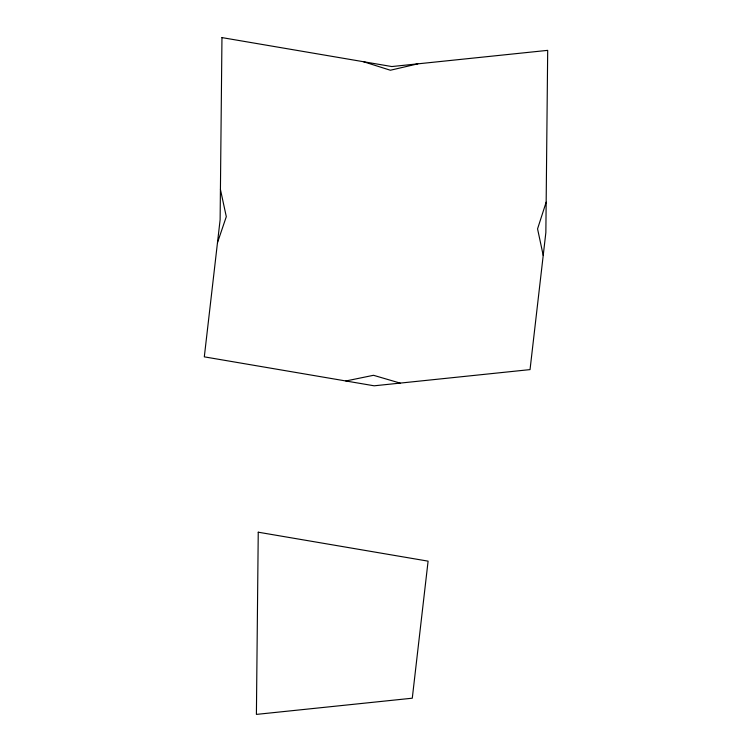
<?xml version="1.0" encoding="UTF-8"?>
<svg xmlns="http://www.w3.org/2000/svg" width="752" height="752" viewBox="0 0 752 752"><rect width="100%" height="100%" fill="white"/><g stroke="black" fill="none" stroke-linecap="round" stroke-linejoin="round"><path stroke-width="1.13" d="M546.159 202.194L537.558 228.862L543.217 255.398M217.488 242.642L226.305 216.67L220.43 189.438M417.792 63.854L390.373 70.237L363.507 61.73M345.854 380.982L373.5 375.295L400.139 383.106M221.962 37.6L220.12 219.8L204.309 356.852L374.158 385.804L530.038 369.608L545.858 232.556L547.691 50.356L391.82 66.552L221.962 37.6M258.246 532.2L256.404 714.4L412.284 698.204L428.095 561.152L258.246 532.2"/></g></svg>
